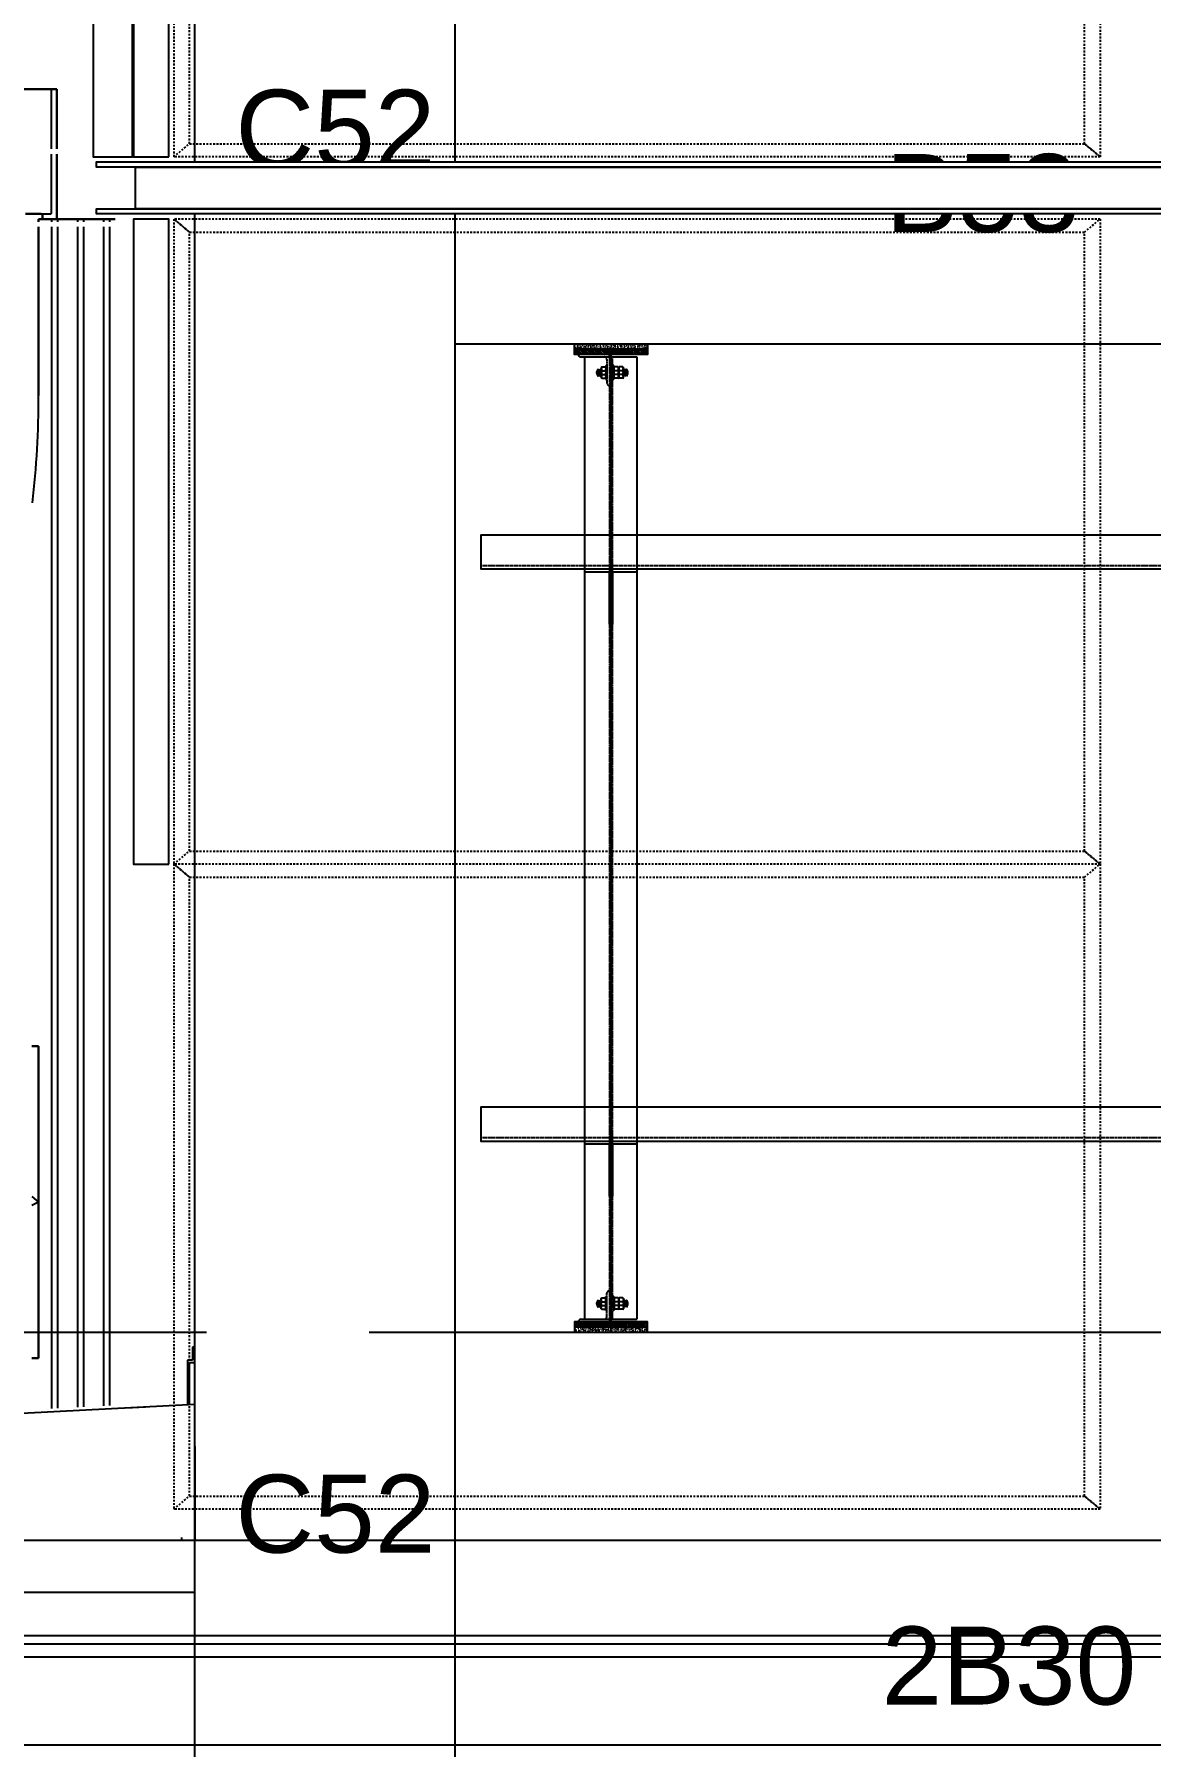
# Model space of a CAD drawing. Header units: millimetres. Extents: x -4391136 to -1798569, y -886572 to -291056.
# Drawn here: x -2134203 to -2132058, y -390537 to -387245 of the extents above; entities that cross this region are included whole.
import ezdxf
from ezdxf.enums import TextEntityAlignment as Align

# ---------------------------------------------------------------- set-up
doc = ezdxf.new("R2010")
doc.units = ezdxf.units.MM
doc.set_wipeout_variables(frame=1)
for name, pattern in [('ACM_Grid2', [9, 6, -1, 1, -1]), ('HIDDEN', [0.375, 0.25, -0.125]), ('HIDDEN2', [4.7625, 3.175, -1.5875]), ('TA_GL_005.00000', [13.75, 5, -1.25, 1.25, -1.25, 5]), ('TA_HL_001.00000', [6.5, 3.55, -2.95])]:
    doc.linetypes.add(name, pattern=pattern)
for name, color, linetype in [('000 - 0_SYM_DWG_GRIDLINE_MAIN_COLOR_251', 7, 'Continuous'), ('000 - CONCRETE_EX_BUILDING_SUB_COLOR_251', 7, 'Continuous'), ('000 - CONCRETE_WALL_MAIN_COLOR_1', 7, 'Continuous'), ('010 - ASPG_EXTR_MAIN_COLOR_2', 7, 'Continuous'), ('010 - ASPG_EXTR_WIPEOUT_', 7, 'Continuous'), ('010 - ASPG_FRAMING_MAIN_COLOR_1', 7, 'Continuous'), ('010 - ASPG_FRAMING_MAIN_COLOR_2', 7, 'Continuous'), ('010 - ASPG_FRAMING_SUB_COLOR_2', 7, 'Continuous'), ('010 - ASPG_FRAMING_WIPEOUT_', 7, 'Continuous'), ('_[-125x65x6x8', 7, 'Continuous'), ('_PLATE-SC', 7, 'Continuous'), ('_PP-Dim', 7, 'Continuous'), ('_SC -100x100x6x8', 7, 'Continuous'), ('_SC-D1', 7, 'Continuous'), ('G-ANNO-HATCH-G251', 7, 'Continuous'), ('Xref-E1-E4$0$E2_Ent2-CRD$0$_Beam', 7, 'Continuous'), ('Xref-E1-E4$0$E2_Ent2-CRD$0$_Col', 7, 'Continuous')]:
    doc.layers.add(name, color=color, linetype=linetype)
doc.layers.add('ACM_Line_Grid Line _Existing__Lw2_', color=7, linetype='ACM_Grid2', lineweight=9)
doc.styles.add('TA', font='', dxfattribs={"height": 4.5})
doc.styles.add('Xref-E1-E4$0$E2_Ent2-CRD$0$Arial', font='arial.ttf', dxfattribs={"height": 300})
doc.styles.get('TA').set_extended_font_data('Cordia New')

# ---------------------------------------------------------------- blocks, each defined once
blk = doc.blocks.new('_PL-01')
at = {"layer": 'G-ANNO-HATCH-G251'}
h = blk.add_hatch(dxfattribs=at)
h.set_pattern_fill('AR-CONC', scale=0.05)
h.set_pattern_definition([(50, (-178564.836, -85577.109), (9.10923345, -0.79695428), [0.9525, -10.4775]), (355, (-178564.836, -85577.109), (-1.76217107, 9.55284226), [0.762, -8.3820292]), (100.4514447, (-178564.077, -85577.176), (7.34706235, 8.7558876), [0.80950044, -8.90451223]), (46.1842, (-178564.836, -85574.569), (13.55395204, -2.1021164), [1.42875, -15.71625]), (96.6355576, (-178563.706, -85574.744), (11.8702067, 12.3713062), [1.2142512, -13.3567804]), (351.184151, (-178564.836, -85574.57), (11.8702067, 12.3713062), [1.1429984, -12.5729866]), (21, (-178563.566, -85575.204), (7.58071956, -5.1132599), [0.9525, -10.4775]), (326, (-178563.566, -85575.204), (3.0901014, 9.2093983), [0.762, -8.382]), (71.451445, (-178562.934, -85575.63), (10.67082096, 4.09613844), [0.80950044, -8.9044969]), (37.5, (-178564.8358, -85577.1093), (0.15443016, 4.227751944), [0, -8.2804, 0, -8.509, 0, -8.41375]), (7.5, (-178564.836, -85577.1093), (3.34098313, 5.00902874), [0, -4.8514, 0, -8.0899, 0, -3.20675]), (327.5, (-178567.668, -85577.1093), (6.77952976, -0.2864372), [0, -3.175, 0, -9.906, 0, -13.1445]), (317.5, (-178568.938, -85577.1093), (7.40645907, 1.27132455), [0, -4.1275, 0, -6.5786, 0, -9.3345])])
h.paths.add_polyline_path([(70, 0), (-70, 0), (-70, -10), (70, -10)])
h = blk.add_hatch(dxfattribs=at)
h.set_pattern_fill('ANSI32', scale=0.5, angle=90)
h.set_pattern_definition([(135, (-178371.5467, -85577.1093), (-3.36759605, -3.36759605), []), (135, (-178371.5467, -85574.8643), (-3.36759605, -3.36759605), [])])
h.paths.add_polyline_path([(70, -10), (-70, -10), (-70, -20), (70, -20)])
at = {"color": 7}
for points in [[(-70, 0), (70, 0), (70, -10), (-70, -10)], [(-70, -10), (70, -10), (70, -20), (-70, -20)]]:
    blk.add_lwpolyline(points, close=True, dxfattribs=at)
at = {"layer": 'ACM_Line_Grid Line _Existing__Lw2_', "color": 7, "lineweight": 20}
blk.add_line((0, 0), (0, -20), dxfattribs=at)
blk = doc.blocks.new('*U1304')
at = {"color": 7, "linetype": 'HIDDEN2', "ltscale": 0.5}
blk.add_line((400.7, -26.5), (-1599.3, -26.5), dxfattribs=at)
at = {"color": 7}
blk.add_lwpolyline([(400.7, 32.5), (-1599.3, 32.5), (-1599.3, -32.5), (400.7, -32.5)], close=True, dxfattribs=at)
blk = doc.blocks.new('*U1295')
at = {"color": 7}
for p, q in [((-3, 1860.5), (-63, 1860.5)), ((-57.9, 1855.5), (-50, 1855.5)), ((-50, 5.5), (-50, 1855.5)), ((-50, 1855.5), (50, 1855.5)), ((-3, 1855.5), (-3, 1860.5)), ((50, 1855.5), (50, 5.5)), ((-24.8, 1832.1), (-24.8, 1818.8)), ((-24.8, 1832.1), (-23.6, 1830.8)), ((-24.8, 1818.8), (-23.6, 1820.1)), ((-22.4, 1832.1), (-23.6, 1830.8)), ((-23.6, 1830.8), (-23.6, 1820.1)), ((-23.6, 1820.1), (-22.4, 1818.8)), ((-22.4, 1832.1), (-21.2, 1830.8)), ((-22.4, 1832.1), (-22.4, 1818.8)), ((-22.4, 1818.8), (-21.2, 1820.1)), ((-20, 1832.1), (-21.2, 1830.8)), ((-21.2, 1830.8), (-21.2, 1820.1)), ((-21.2, 1820.1), (-20, 1818.8)), ((-20, 1832.1), (-18.8, 1830.8)), ((-20, 1832.1), (-20, 1818.8)), ((-20, 1818.8), (-18.8, 1820.2)), ((-17.6, 1836.3), (-18.8, 1835.5)), ((-18.8, 1835.5), (-18.8, 1815.5)), ((-17.6, 1814.7), (-18.8, 1815.5)), ((-17.6, 1836.3), (-11, 1836.3)), ((-17.6, 1829.1), (-11, 1829.1)), ((-17.6, 1821.9), (-11, 1821.9)), ((-17.6, 1814.7), (-11, 1814.7)), ((-11, 1836.3), (-9.8, 1835.5)), ((-11, 1814.7), (-9.8, 1815.5)), ((-9.8, 1839), (-9.8, 1812)), ((-9.8, 1839), (-8, 1839)), ((-9.8, 1812), (-8, 1812)), ((-8, 1839), (-8, 1812)), ((4, 1812), (4, 1839)), ((5.8, 1839), (4, 1839)), ((5.8, 1812), (4, 1812)), ((5.8, 1812), (5.8, 1839)), ((7, 1836.3), (5.8, 1835.5)), ((7, 1814.7), (5.8, 1815.5)), ((13.6, 1836.3), (7, 1836.3)), ((13.6, 1829.1), (7, 1829.1)), ((13.6, 1821.9), (7, 1821.9)), ((13.6, 1814.7), (7, 1814.7)), ((13.6, 1836.3), (14.8, 1835.5)), ((13.6, 1814.7), (14.8, 1815.5)), ((14.8, 1815.5), (14.8, 1835.5)), ((22.6, 1836.3), (16, 1836.3)), ((22.6, 1829.1), (16, 1829.1)), ((22.6, 1821.9), (16, 1821.9)), ((22.6, 1814.7), (16, 1814.7)), ((22.6, 1836.3), (23.8, 1835.5)), ((22.6, 1814.7), (23.8, 1815.5)), ((23.8, 1815.5), (23.8, 1835.5)), ((25, 1832.1), (23.8, 1830.8)), ((25, 1818.8), (23.8, 1820.2)), ((26.2, 1830.8), (25, 1832.1)), ((25, 1818.8), (25, 1832.1)), ((25, 1818.8), (26.2, 1820.2)), ((27.4, 1832.1), (26.2, 1830.8)), ((26.2, 1820.2), (26.2, 1830.8)), ((27.4, 1818.8), (26.2, 1820.2)), ((28.6, 1830.8), (27.4, 1832.1)), ((27.4, 1818.8), (27.4, 1832.1)), ((27.4, 1818.8), (28.6, 1820.2)), ((29.8, 1832.1), (28.6, 1830.8)), ((28.6, 1830.8), (28.6, 1820.2)), ((29.8, 1818.8), (28.6, 1820.2)), ((29.8, 1818.8), (29.8, 1832.1)), ((-24.8, 28.8), (-24.8, 42.1)), ((-24.8, 42.1), (-23.6, 40.8)), ((-23.6, 40.8), (-22.4, 42.1)), ((-23.6, 30.2), (-23.6, 40.8)), ((-22.4, 42.1), (-21.2, 40.8)), ((-22.4, 28.8), (-22.4, 42.1)), ((-21.2, 40.8), (-20, 42.1)), ((-21.2, 30.2), (-21.2, 40.8)), ((-20, 42.1), (-18.8, 40.8)), ((-20, 28.8), (-20, 42.1)), ((-17.6, 46.3), (-18.8, 45.5)), ((-18.8, 25.5), (-18.8, 45.5)), ((-17.6, 46.3), (-11, 46.3)), ((-17.6, 39.1), (-11, 39.1)), ((-11, 46.3), (-9.8, 45.5)), ((-9.8, 22), (-9.8, 49)), ((-9.8, 49), (-8, 49)), ((-8, 22), (-8, 49)), ((4, 49), (4, 22)), ((5.8, 49), (4, 49)), ((5.8, 49), (5.8, 22)), ((7, 46.3), (5.8, 45.5)), ((13.6, 46.3), (7, 46.3)), ((13.6, 39.1), (7, 39.1)), ((13.6, 46.3), (14.8, 45.5)), ((14.8, 45.5), (14.8, 25.5)), ((22.6, 46.3), (16, 46.3)), ((22.6, 39.1), (16, 39.1)), ((22.6, 46.3), (23.8, 45.5)), ((23.8, 45.5), (23.8, 25.5)), ((25, 42.1), (23.8, 40.8)), ((25, 42.1), (26.2, 40.8)), ((25, 42.1), (25, 28.8)), ((27.4, 42.1), (26.2, 40.8)), ((26.2, 40.8), (26.2, 30.1)), ((27.4, 42.1), (28.6, 40.8)), ((27.4, 42.1), (27.4, 28.8)), ((29.8, 42.1), (28.6, 40.8)), ((28.6, 30.1), (28.6, 40.8)), ((29.8, 42.1), (29.8, 28.8)), ((-3, 0.5), (-63, 0.5)), ((-57.9, 5.5), (-50, 5.5)), ((-50, 5.5), (50, 5.5)), ((-24.8, 28.8), (-23.6, 30.2)), ((-22.4, 28.8), (-23.6, 30.2)), ((-22.4, 28.8), (-21.2, 30.2)), ((-20, 28.8), (-21.2, 30.2)), ((-20, 28.8), (-18.8, 30.2)), ((-17.6, 24.7), (-18.8, 25.5)), ((-17.6, 31.9), (-11, 31.9)), ((-17.6, 24.7), (-11, 24.7)), ((-11, 24.7), (-9.8, 25.5)), ((-9.8, 22), (-8, 22)), ((-3, 5.5), (-3, 0.5)), ((5.8, 22), (4, 22)), ((7, 24.7), (5.8, 25.5)), ((13.6, 31.9), (7, 31.9)), ((13.6, 24.7), (7, 24.7)), ((13.6, 24.7), (14.8, 25.5)), ((22.6, 31.9), (16, 31.9)), ((22.6, 24.7), (16, 24.7)), ((22.6, 24.7), (23.8, 25.5)), ((25, 28.8), (23.8, 30.2)), ((26.2, 30.1), (25, 28.8)), ((27.4, 28.8), (26.2, 30.1)), ((28.6, 30.1), (27.4, 28.8)), ((29.8, 28.8), (28.6, 30.1))]:
    blk.add_line(p, q, dxfattribs=at)
at = {"color": 7, "linetype": 'HIDDEN'}
for p, q in [((-8, 1850.5), (-8, 1805.6)), ((-3, 1855.5), (-3, 5.5)), ((3, 5.5), (3, 1855.5)), ((-8, 10.5), (-8, 55.3))]:
    blk.add_line(p, q, dxfattribs=at)
at = {"color": 7}
for points in [[(-17.6, 1836.3, 0.325), (-17.6, 1829.1, 0.325), (-17.6, 1821.9, 0.325), (-17.6, 1814.7, 0.325)], [(-11, 1836.3, -0.325), (-11, 1829.1, -0.325), (-11, 1821.9, -0.325), (-11, 1814.7, -0.325)], [(7, 1814.7, -0.325), (7, 1821.9, -0.325), (7, 1829.1, -0.325), (7, 1836.3, -0.325)], [(13.6, 1814.7, 0.325), (13.6, 1821.9, 0.325), (13.6, 1829.1, 0.325), (13.6, 1836.3, 0.325)], [(22.6, 1814.7, 0.325), (22.6, 1821.9, 0.325), (22.6, 1829.1, 0.325), (22.6, 1836.3, 0.325)], [(-17.6, 24.7, -0.325), (-17.6, 31.9, -0.325), (-17.6, 39.1, -0.325), (-17.6, 46.3, -0.325)], [(-11, 24.7, 0.325), (-11, 31.9, 0.325), (-11, 39.1, 0.325), (-11, 46.3, 0.325)], [(7, 46.3, 0.325), (7, 39.1, 0.325), (7, 31.9, 0.325), (7, 24.7, 0.325)], [(13.6, 46.3, -0.325), (13.6, 39.1, -0.325), (13.6, 31.9, -0.325), (13.6, 24.7, -0.325)], [(22.6, 46.3, -0.325), (22.6, 39.1, -0.325), (22.6, 31.9, -0.325), (22.6, 24.7, -0.325)]]:
    blk.add_lwpolyline(points, format="xyb", dxfattribs=at)
for points in [[(16, 1836.3, 0.325), (16, 1829.1, 0.325), (16, 1821.9, 0.325), (16, 1814.7), (14.8, 1815.5), (14.8, 1835.5)], [(16, 24.7, -0.325), (16, 31.9, -0.325), (16, 39.1, -0.325), (16, 46.3), (14.8, 45.5), (14.8, 25.5)]]:
    blk.add_lwpolyline(points, format="xyb", close=True, dxfattribs=at)
for centre, radius, start, end in [((-57.2, 1861.4), 5.91, 188.4792, 263.1502), ((-18.3, 1825.5), 9.29, 134.3223, 225.6777), ((71.5, 1821.4), 47.7, 178.4903, 181.5097), ((23.3, 1825.5), 9.29, 314.3223, 45.6777), ((-18.3, 35.5), 9.29, 134.3223, 225.6777), ((71.5, 39.5), 47.7, 178.4903, 181.5097), ((23.3, 35.5), 9.29, 314.3223, 45.6777), ((-57.2, -0.4), 5.91, 96.8498, 171.5208)]:
    blk.add_arc(centre, radius, start, end, dxfattribs=at)
at = {"color": 7, "linetype": 'HIDDEN'}
for centre, radius, start, end in [((-13, 1850.5), 5, 0, 90), ((-2.1, 1806.3), 5.91, 186.8498, 261.5208), ((-2.1, 54.6), 5.91, 98.4792, 173.1502), ((-13, 10.5), 5, 270, 0)]:
    blk.add_arc(centre, radius, start, end, dxfattribs=at)
at = {"layer": 'Defpoints', "color": 7}
blk.add_line((0, 1860.5), (0, 0.5), dxfattribs=at)
blk = doc.blocks.new('_SC-D1')
at = {"color": 7}
blk.add_line((3, -36), (-3, -36), dxfattribs=at)
for points in [[(-50, 0), (50, 0), (50, -6), (-50, -6)], [(-3, -6), (3, -6), (3, -106), (-3, -106)]]:
    blk.add_lwpolyline(points, close=True, dxfattribs=at)
blk = doc.blocks.new('W-1-PP17-ENT2_REV00_20260527-020919_ELEVATION_2_ST')
at = {"layer": 'Xref-E1-E4$0$E2_Ent2-CRD$0$_Beam', "color": 7, "lineweight": -3}
for p, q in [((-19235, 107990), (-17135, 107990)), ((-19235, 106090), (-17135, 106090)), ((-22025, 105590), (-19735, 105590))]:
    blk.add_line(p, q, dxfattribs=at)
at = {"layer": 'Xref-E1-E4$0$E2_Ent2-CRD$0$_Col', "color": 7}
blk.add_lwpolyline([(-19735, 102190), (-19735, 114090), (-19235, 114090), (-19235, 102190)], dxfattribs=at)
at = {"layer": '_[-125x65x6x8', "color": 7}
for p in [(-17585.7, 107590), (-17585.7, 106490)]:
    blk.add_blockref('*U1304', p, dxfattribs=at)
at = {"layer": '_PLATE-SC', "color": 7}
blk.add_blockref('_PL-01', (-18935, 107990), dxfattribs=at)
at = {"layer": '_PLATE-SC', "color": 7, "xscale": -1, "rotation": 180}
blk.add_blockref('_PL-01', (-18935, 106090), dxfattribs=at)
at = {"layer": '_SC -100x100x6x8', "color": 7}
blk.add_blockref('*U1295', (-18935, 106109.5), dxfattribs=at)
at = {"layer": '_SC-D1', "color": 7}
for p in [(-18935, 107557.5), (-18935, 106457.5)]:
    blk.add_blockref('_SC-D1', p, dxfattribs=at)
at = {"layer": 'Defpoints', "color": 7, "lineweight": -3, "style": 'Xref-E1-E4$0$E2_Ent2-CRD$0$Arial'}
for s, p in [('C52', (-19464.6, 108403.8)), ('B53', (-18221.2, 108280.3)), ('C52', (-19464.6, 105741.1)), ('2B30', (-18170.3, 105449.1))]:
    blk.add_text(s, height=150, dxfattribs=at).set_placement(p, align=Align.MIDDLE_CENTER)
blk = doc.blocks.new('*U2335')
at = {"layer": '000 - 0_SYM_DWG_GRIDLINE_MAIN_COLOR_251', "color": 7, "linetype": 'ByBlock', "ltscale": 5}
blk.add_line((20, 0), (-573.796, 0), dxfattribs=at)
at = {"color": 7, "style": 'TA', "flags": 1}
blk.add_attdef('LOCATION', (6, -6), '', height=4.5, rotation=270, dxfattribs=at)
blk = doc.blocks.new('W-1-PP17-ENT2_REV00_20260527-020919_ELEVATION_2_DIMS')
at = {"layer": '000 - 0_SYM_DWG_GRIDLINE_MAIN_COLOR_251', "color": 7, "linetype": 'TA_GL_005.00000', "xscale": 50, "yscale": 50, "zscale": 50, "rotation": 180}
blk.add_blockref('*U2335', (-26525, 106090), dxfattribs=at)
blk = doc.blocks.new('*U2075')
at = {"color": 7}
blk.add_wipeout([(0, -40), (9414, -40), (9414, 40), (0, 40)], dxfattribs=at).dxf.layer = '010 - ASPG_FRAMING_WIPEOUT_'
at = {"layer": '010 - ASPG_FRAMING_MAIN_COLOR_2', "color": 7}
blk.add_lwpolyline([(0, -40), (9414, -40), (9414, 40), (0, 40)], close=True, dxfattribs=at)
at = {"color": 7}
for points in [[(0, 40), (9489, 40), (9489, 50), (0, 50)], [(0, -50), (9489, -50), (9489, -40), (0, -40)]]:
    blk.add_wipeout(points, dxfattribs=at).dxf.layer = '010 - ASPG_FRAMING_WIPEOUT_'
at = {"layer": '010 - ASPG_FRAMING_MAIN_COLOR_1', "color": 7}
for points in [[(0, 40), (9489, 40), (9489, 50), (0, 50)], [(0, -50), (9489, -50), (9489, -40), (0, -40)]]:
    blk.add_lwpolyline(points, close=True, dxfattribs=at)
blk = doc.blocks.new('DPA_RF_CANOPY ENTRANCE STRUCTURE _ENT2_I-Shape - Entrance 2_Comment-29717393-ENTRANCE 2 - ENLARGE ELEVATION 2')
at = {"layer": '000 - CONCRETE_WALL_MAIN_COLOR_1', "color": 7}
for p, q in [((-516383.9, 105871.1), (-516383.9, 105690.6)), ((-516408.9, 105690.6), (-516408.9, 105695.3))]:
    blk.add_line(p, q, dxfattribs=at)
blk = doc.blocks.new('A$C3de08056')
at = {"layer": '000 - CONCRETE_WALL_MAIN_COLOR_1', "color": 7}
for p, q in [((-25909.9, -129), (-25913.9, -129)), ((-25913.9, -129), (-25913.9, -154)), ((-25909.9, -158), (-25909.9, -129)), ((-25913.9, -154), (-25923.9, -154)), ((-25923.9, -154), (-25923.9, -239.7)), ((-25919.9, -158), (-25909.9, -158)), ((-25919.9, -239.5), (-25919.9, -158)), ((-25909.9, -239), (-28909.6, -396.2)), ((-26004.4, -244), (-26042.4, -246)), ((-29334.1, -500), (-16609.4, -500)), ((-29309.4, -500), (-16609.4, -500)), ((-16609.4, -683.6), (-29334.1, -683.6)), ((-16609.4, -700), (-29759.4, -700)), ((-16609.4, -725), (-29759.4, -725)), ((-16609.4, -725), (-29509.4, -725)), ((-16609.4, -894), (-29559.4, -894)), ((-16609.4, -894), (-29509.4, -894))]:
    blk.add_line(p, q, dxfattribs=at)
blk.add_blockref('DPA_RF_CANOPY ENTRANCE STRUCTURE _ENT2_I-Shape - Entrance 2_Comment-29717393-ENTRANCE 2 - ENLARGE ELEVATION 2', (490474, -106190), dxfattribs=at)
blk = doc.blocks.new('DPA_CP_Entrance Canopy Curve_Ent 2_Edge Rev B-2 - Entrance Canopy Curve_Right-28747511-ENTRANCE 2 - ELEVATION 2')
at = {"layer": '000 - CONCRETE_EX_BUILDING_SUB_COLOR_251', "color": 7}
for p, q in [((-516528.4, 108480), (-516603.4, 108480)), ((-516528.4, 108480), (-516603.4, 108480)), ((-516545.7, 108480), (-516518.4, 108480)), ((-516518.4, 108480), (-516545.7, 108480)), ((-516528.4, 108365), (-516528.4, 108480)), ((-516518.4, 108480), (-516518.4, 108365)), ((-516518.4, 108365), (-516518.4, 108480)), ((-516528.4, 108242), (-516528.4, 108355)), ((-516518.4, 108355), (-516518.4, 108230)), ((-516518.4, 108230), (-516518.4, 108355)), ((-516553.4, 108240), (-516578.4, 108240)), ((-516578.4, 108240), (-516530.4, 108240)), ((-516553.4, 108240), (-516545.7, 108240)), ((-516406.4, 108230), (-516553.4, 108230)), ((-516553.4, 108230), (-516553.4, 108225)), ((-516553.4, 108225), (-516553.4, 108230)), ((-516553.4, 108230), (-516406.4, 108230)), ((-516453.4, 108230), (-516553.4, 108230)), ((-516553.4, 108230), (-516553.4, 108225)), ((-516553.4, 108225), (-516553.4, 108230)), ((-516553.4, 108230), (-516453.4, 108230)), ((-516453.4, 108230), (-516553.4, 108230)), ((-516553.4, 108230), (-516553.4, 108225)), ((-516553.4, 108225), (-516553.4, 108230)), ((-516553.4, 108230), (-516453.4, 108230)), ((-516545.7, 108230), (-516545.7, 108240)), ((-516545.7, 108240), (-516545.7, 108230)), ((-516516.4, 108230), (-516528.4, 108230)), ((-516528.4, 108230), (-516528.4, 108225)), ((-516528.4, 108230), (-516516.4, 108230)), ((-516516.4, 108225), (-516516.4, 108230)), ((-516466.4, 108230), (-516478.4, 108230)), ((-516478.4, 108230), (-516478.4, 108225)), ((-516478.4, 108230), (-516466.4, 108230)), ((-516466.4, 108225), (-516466.4, 108230)), ((-516416.4, 108230), (-516428.4, 108230)), ((-516428.4, 108230), (-516428.4, 108225)), ((-516428.4, 108230), (-516416.4, 108230)), ((-516416.4, 108225), (-516416.4, 108230)), ((-516553.4, 108215), (-516553.4, 107891.1)), ((-516553.4, 107891.1), (-516553.4, 108215)), ((-516553.4, 108215), (-516553.4, 107891.1)), ((-516553.4, 107891.1), (-516553.4, 108215)), ((-516553.4, 108215), (-516553.4, 107891.1)), ((-516553.4, 107891.1), (-516553.4, 108215)), ((-516528.4, 108215), (-516528.4, 105943.4)), ((-516516.4, 105944), (-516516.4, 108215)), ((-516478.4, 108215), (-516478.4, 105946)), ((-516466.4, 105946.7), (-516466.4, 108215)), ((-516428.4, 108215), (-516428.4, 105948.7)), ((-516416.4, 105949.3), (-516416.4, 108215)), ((-516566.4, 106640), (-516553.4, 106640)), ((-516553.4, 106640), (-516566.4, 106640)), ((-516566.4, 106640), (-516553.4, 106640)), ((-516553.4, 106640), (-516566.4, 106640)), ((-516566.4, 106640), (-516553.4, 106640)), ((-516553.4, 106640), (-516566.4, 106640)), ((-516553.4, 106640), (-516553.4, 106040)), ((-516553.4, 106040), (-516553.4, 106640)), ((-516553.4, 106640), (-516553.4, 106040)), ((-516553.4, 106040), (-516553.4, 106640)), ((-516553.4, 106640), (-516553.4, 106040)), ((-516553.4, 106040), (-516553.4, 106640)), ((-516553.4, 106040), (-516566.4, 106040)), ((-516566.4, 106040), (-516553.4, 106040)), ((-516553.4, 106040), (-516566.4, 106040)), ((-516566.4, 106040), (-516553.4, 106040)), ((-516553.4, 106040), (-516566.4, 106040)), ((-516566.4, 106040), (-516553.4, 106040))]:
    blk.add_line(p, q, dxfattribs=at)
for centre, radius, start, end in [((-516530.4, 108242), 2, 269.7748, 360), ((-518403.4, 107891.1), 1850, 353.5884, 0), ((-518403.4, 107891.1), 1850, 353.5884, 0), ((-518403.4, 107891.1), 1850, 353.5884, 0), ((-518403.4, 107891.1), 1850, 353.5884, 0), ((-518403.4, 107891.1), 1850, 353.5884, 0), ((-518403.4, 107891.1), 1850, 353.5884, 0)]:
    blk.add_arc(centre, radius, start, end, dxfattribs=at)
blk = doc.blocks.new('DPA_CP_Entrance Canopy Curve_Ent 2_Edge Rev B-1 - Entrance Canopy Curve_Left-31479712-ENTRANCE 2 - ELEVATION 2')
at = {"layer": '000 - CONCRETE_EX_BUILDING_SUB_COLOR_251', "color": 7}
for p, q in [((-516603.4, 108480), (-516528.4, 108480)), ((-516603.4, 108480), (-516528.4, 108480)), ((-516545.7, 108480), (-516518.4, 108480)), ((-516518.4, 108480), (-516545.7, 108480)), ((-516518.4, 108480), (-516518.4, 108365)), ((-516518.4, 108365), (-516518.4, 108480)), ((-516518.4, 108355), (-516518.4, 108230)), ((-516518.4, 108230), (-516518.4, 108355)), ((-516578.4, 108240), (-516553.4, 108240)), ((-516548.4, 108240), (-516578.4, 108240)), ((-516548.4, 108240), (-516553.4, 108240)), ((-516548.4, 108230), (-516553.4, 108230)), ((-516553.4, 108230), (-516553.4, 108225)), ((-516553.4, 108225), (-516553.4, 108230)), ((-516553.4, 108230), (-516548.4, 108230)), ((-516548.4, 108230), (-516553.4, 108230)), ((-516553.4, 108230), (-516553.4, 108225)), ((-516553.4, 108225), (-516553.4, 108230)), ((-516553.4, 108230), (-516548.4, 108230)), ((-516548.4, 108230), (-516553.4, 108230)), ((-516553.4, 108230), (-516553.4, 108225)), ((-516553.4, 108225), (-516553.4, 108230)), ((-516553.4, 108230), (-516548.4, 108230)), ((-516406.4, 108230), (-516518.4, 108230)), ((-516518.4, 108230), (-516406.4, 108230)), ((-516516.4, 108230), (-516518.4, 108230)), ((-516518.4, 108230), (-516516.4, 108230)), ((-516453.4, 108230), (-516518.4, 108230)), ((-516518.4, 108230), (-516453.4, 108230)), ((-516453.4, 108230), (-516518.4, 108230)), ((-516518.4, 108230), (-516453.4, 108230)), ((-516466.4, 108230), (-516478.4, 108230)), ((-516478.4, 108230), (-516466.4, 108230)), ((-516416.4, 108230), (-516428.4, 108230)), ((-516428.4, 108230), (-516416.4, 108230)), ((-516553.4, 108215), (-516553.4, 107891.1)), ((-516553.4, 107891.1), (-516553.4, 108215)), ((-516553.4, 108215), (-516553.4, 107891.1)), ((-516553.4, 107891.1), (-516553.4, 108215)), ((-516553.4, 108215), (-516553.4, 107891.1)), ((-516553.4, 107891.1), (-516553.4, 108215)), ((-516566.4, 106640), (-516553.4, 106640)), ((-516553.4, 106640), (-516566.4, 106640)), ((-516566.4, 106640), (-516553.4, 106640)), ((-516553.4, 106640), (-516566.4, 106640)), ((-516566.4, 106640), (-516553.4, 106640)), ((-516553.4, 106640), (-516566.4, 106640)), ((-516553.4, 106640), (-516553.4, 106040)), ((-516553.4, 106040), (-516553.4, 106640)), ((-516553.4, 106640), (-516553.4, 106040)), ((-516553.4, 106040), (-516553.4, 106640)), ((-516553.4, 106640), (-516553.4, 106040)), ((-516553.4, 106040), (-516553.4, 106640)), ((-516566.4, 106351), (-516553.4, 106340)), ((-516553.4, 106340), (-516566.4, 106333.5)), ((-516553.4, 106040), (-516566.4, 106040)), ((-516566.4, 106040), (-516553.4, 106040)), ((-516553.4, 106040), (-516566.4, 106040)), ((-516566.4, 106040), (-516553.4, 106040)), ((-516553.4, 106040), (-516566.4, 106040)), ((-516566.4, 106040), (-516553.4, 106040))]:
    blk.add_line(p, q, dxfattribs=at)
blk.add_arc((-518403.4, 107891.1), 1850, 353.5884, 0, dxfattribs=at)
blk.add_arc((-518403.4, 107891.1), 1850, 353.5884, 0, dxfattribs=at)
blk.add_arc((-518403.4, 107891.1), 1850, 353.5884, 0, dxfattribs=at)
blk.add_arc((-518403.4, 107891.1), 1850, 353.5884, 0, dxfattribs=at)
blk.add_arc((-518403.4, 107891.1), 1850, 353.5884, 0, dxfattribs=at)
blk.add_arc((-518403.4, 107891.1), 1850, 353.5884, 0, dxfattribs=at)
blk = doc.blocks.new('W-1-PP17-ENT2_REV00_20260527-020919_ELEVATION_2_EX')
at = {"layer": '000 - CONCRETE_EX_BUILDING_SUB_COLOR_251', "color": 7}
for name in ['DPA_CP_Entrance Canopy Curve_Ent 2_Edge Rev B-1 - Entrance Canopy Curve_Left-31479712-ENTRANCE 2 - ELEVATION 2', 'DPA_CP_Entrance Canopy Curve_Ent 2_Edge Rev B-2 - Entrance Canopy Curve_Right-28747511-ENTRANCE 2 - ELEVATION 2']:
    blk.add_blockref(name, (496518.4, 0), dxfattribs=at)
at = {"color": 7}
blk.add_blockref('A$C3de08056', (6174.9, 106190), dxfattribs=at)
blk = doc.blocks.new('*U2018')
at = {"color": 7}
blk.add_wipeout([(0, 0), (1440, 0), (1440, 67.3), (0, 67.3)], dxfattribs=at).dxf.layer = '010 - ASPG_FRAMING_WIPEOUT_'
blk.add_wipeout([(2880, 67.8), (2880, 144.8), (0, 144.8), (0, 67.8)], dxfattribs=at).dxf.layer = '010 - ASPG_EXTR_WIPEOUT_'
at = {"layer": '010 - ASPG_EXTR_MAIN_COLOR_2', "color": 7}
blk.add_lwpolyline([(2880, 69.8), (2880, 144.8), (0, 144.8), (0, 69.8)], close=True, dxfattribs=at)
at = {"layer": '010 - ASPG_FRAMING_SUB_COLOR_2', "color": 7}
blk.add_lwpolyline([(0, 0), (1440, 0), (1440, 67.3), (0, 67.3)], close=True, dxfattribs=at)
blk = doc.blocks.new('*U2401')
at = {"layer": '010 - ASPG_FRAMING_MAIN_COLOR_1', "color": 7, "linetype": 'ByBlock'}
for points in [[(0, 0), (0, 1780), (25, 1750), (25, 30), (0, 0)], [(1240, 1780), (0, 1780), (25, 1750), (1215, 1750)], [(1240, 0), (1240, 1780), (1215, 1750), (1215, 30), (1240, 0)], [(25, 30), (1215, 30), (1240, 0), (0, 0), (25, 30)]]:
    blk.add_lwpolyline(points, close=True, dxfattribs=at)
blk = doc.blocks.new('*U2399')
at = {"layer": '010 - ASPG_FRAMING_MAIN_COLOR_1', "color": 7, "linetype": 'ByBlock'}
for points in [[(0, 0), (0, 1780), (25, 1750), (25, 30), (0, 0)], [(1440, 1780), (0, 1780), (25, 1750), (1415, 1750)], [(1440, 0), (1440, 1780), (1415, 1750), (1415, 30), (1440, 0)], [(25, 30), (1415, 30), (1440, 0), (0, 0), (25, 30)]]:
    blk.add_lwpolyline(points, close=True, dxfattribs=at)
blk = doc.blocks.new('*U2339')
at = {"color": 7}
blk.add_wipeout([(0, 0), (1240, 0), (1240, 67.3), (0, 67.3)], dxfattribs=at).dxf.layer = '010 - ASPG_FRAMING_WIPEOUT_'
at = {"layer": '010 - ASPG_FRAMING_SUB_COLOR_2', "color": 7}
blk.add_lwpolyline([(0, 0), (1240, 0), (1240, 67.3), (0, 67.3)], close=True, dxfattribs=at)

msp = doc.modelspace()

# ---------------------------------------------------------------- block references
at = {"color": 7}
msp.add_blockref('W-1-PP17-ENT2_REV00_20260527-020919_ELEVATION_2_DIMS', (-2114159.8, -495830.4), dxfattribs=at)
at = {"layer": '_PP-Dim', "color": 7}
msp.add_blockref('W-1-PP17-ENT2_REV00_20260527-020919_ELEVATION_2_ST', (-2114159.8, -495830.4), dxfattribs=at)

# ---------------------------------------------------------------- next in the draw order: block references
at = {"color": 7, "yscale": -1, "rotation": 180}
msp.add_blockref('*U2075', (-2124594.8, -387540.4), dxfattribs=at)

# ---------------------------------------------------------------- next in the draw order: block references
at = {"color": 7}
msp.add_blockref('W-1-PP17-ENT2_REV00_20260527-020919_ELEVATION_2_EX', (-2114159.8, -495830.4), dxfattribs=at)

# ---------------------------------------------------------------- next in the draw order: block references
at = {"color": 7, "linetype": 'TA_HL_001.00000', "xscale": -1, "yscale": -1, "rotation": 270}
for name, p in [('*U2018', (-2133944.8, -387480.4)), ('*U2401', (-2132154.8, -388840.4)), ('*U2401', (-2132154.8, -390080.4))]:
    msp.add_blockref(name, p, dxfattribs=at)

# ---------------------------------------------------------------- next in the draw order: block references
for name, p in [('*U2399', (-2132154.8, -387480.4)), ('*U2339', (-2133944.8, -388840.4))]:
    msp.add_blockref(name, p, dxfattribs=at)

doc.saveas('drawing.dxf')
